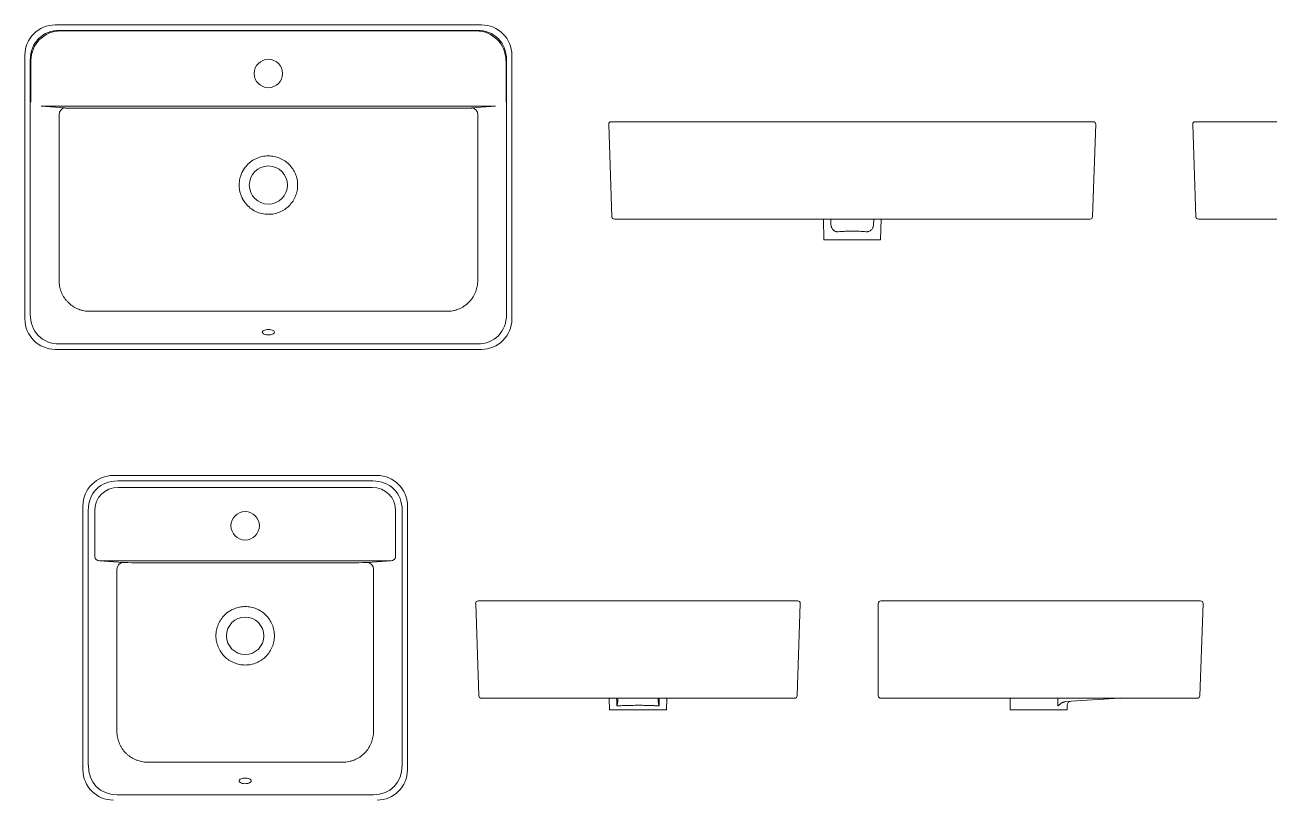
# Model space of a CAD drawing. Header units: millimetres. Extents: x 1778 to 2471, y 1406 to 1876.
# Drawn here: x 1971.583 to 1973.115, y 1423.381 to 1424.336 of the extents above; entities that cross this region are included whole.
import ezdxf

# ---------------------------------------------------------------- set-up
doc = ezdxf.new("R2010")
doc.units = ezdxf.units.MM
doc.layers.add('ARQ_SANITAROS', color=42, linetype='Continuous', lineweight=0)

msp = doc.modelspace()

# ---------------------------------------------------------------- linework, layer by layer
at = {"layer": 'ARQ_SANITAROS'}
for p, q in [((1972.1454, 1424.3361), (1971.6206, 1424.3361)), ((1972.1397, 1424.3294), (1971.6264, 1424.3294)), ((1971.627, 1424.3288), (1972.139, 1424.3288)), ((1971.5831, 1424.2986), (1971.5831, 1423.9738)), ((1971.5898, 1423.9797), (1971.5898, 1424.2929)), ((1971.5905, 1424.2922), (1971.5905, 1424.2411)), ((1972.1756, 1424.2922), (1972.1756, 1424.2411)), ((1972.1762, 1423.9797), (1972.1762, 1424.2929)), ((1972.1829, 1423.9738), (1972.1829, 1424.2986)), ((1972.1627, 1424.2361), (1971.6033, 1424.2361)), ((1971.6325, 1424.2338), (1971.6033, 1424.2361)), ((1972.1335, 1424.2338), (1972.1627, 1424.2361)), ((1972.3396, 1424.2168), (1972.3051, 1424.2168)), ((1972.3396, 1424.2168), (1972.8644, 1424.2168)), ((1972.8644, 1424.2168), (1972.8989, 1424.2168)), ((1973.0588, 1424.2168), (1973.0243, 1424.2168)), ((1973.3837, 1424.2168), (1973.0588, 1424.2168)), ((1972.3021, 1424.2137), (1972.3061, 1424.0997)), ((1972.9019, 1424.2137), (1972.8979, 1424.0997)), ((1973.0214, 1424.2137), (1973.0253, 1424.0997)), ((1972.3091, 1424.0968), (1972.3436, 1424.0968)), ((1972.8604, 1424.0968), (1972.3436, 1424.0968)), ((1972.5665, 1424.0968), (1972.5671, 1424.0712)), ((1972.5755, 1424.0968), (1972.5758, 1424.0898)), ((1972.6285, 1424.0968), (1972.6282, 1424.0898)), ((1972.6369, 1424.0712), (1972.6375, 1424.0968)), ((1972.8949, 1424.0968), (1972.8604, 1424.0968)), ((1973.0283, 1424.0968), (1973.0628, 1424.0968)), ((1973.0628, 1424.0968), (1973.3797, 1424.0968)), ((1972.5671, 1424.0712), (1972.6369, 1424.0712)), ((1971.6256, 1423.9431), (1972.1404, 1423.9431)), ((1971.6206, 1423.9363), (1972.1454, 1423.9363)), ((1971.6921, 1423.7811), (1972.0168, 1423.7811)), ((1972.0114, 1423.7743), (1971.6974, 1423.7743)), ((1972.0106, 1423.7662), (1971.6982, 1423.7662)), ((1971.6545, 1423.7436), (1971.6545, 1423.4187)), ((1972.0543, 1423.4187), (1972.0543, 1423.7436)), ((1971.6612, 1423.7381), (1971.6612, 1423.4242)), ((1971.6693, 1423.7373), (1971.6693, 1423.6809)), ((1972.0396, 1423.6809), (1972.0396, 1423.7373)), ((1972.0476, 1423.4242), (1972.0476, 1423.7381)), ((1972.0337, 1423.6759), (1971.6752, 1423.6759)), ((1971.6752, 1423.6759), (1971.7038, 1423.6738)), ((1972.0051, 1423.6738), (1972.0337, 1423.6759)), ((1972.1422, 1423.5095), (1972.1383, 1423.6235)), ((1972.1412, 1423.6266), (1972.1757, 1423.6266)), ((1972.1757, 1423.6266), (1972.5006, 1423.6266)), ((1972.5006, 1423.6266), (1972.535, 1423.6266)), ((1972.538, 1423.6235), (1972.5341, 1423.5095)), ((1972.6341, 1423.6236), (1972.6341, 1423.5096)), ((1972.6716, 1423.6266), (1972.6371, 1423.6266)), ((1972.9965, 1423.6266), (1972.6716, 1423.6266)), ((1973.031, 1423.6266), (1972.9965, 1423.6266)), ((1973.03, 1423.5095), (1973.034, 1423.6235)), ((1972.1797, 1423.5066), (1972.1452, 1423.5066)), ((1972.4966, 1423.5066), (1972.1797, 1423.5066)), ((1972.3028, 1423.5066), (1972.3031, 1423.4925)), ((1972.3133, 1423.5053), (1972.3136, 1423.5066)), ((1972.3168, 1423.5066), (1972.3173, 1423.5066)), ((1972.359, 1423.5066), (1972.3173, 1423.5066)), ((1972.3595, 1423.5066), (1972.359, 1423.5066)), ((1972.3731, 1423.4925), (1972.3735, 1423.5066)), ((1972.5311, 1423.5066), (1972.4966, 1423.5066)), ((1972.6371, 1423.5066), (1972.6716, 1423.5066)), ((1972.6716, 1423.5066), (1972.9925, 1423.5066)), ((1972.7966, 1423.4925), (1972.7963, 1423.5066)), ((1972.8649, 1423.5025), (1972.9313, 1423.5066)), ((1972.8667, 1423.498), (1972.8666, 1423.4925)), ((1972.9313, 1423.5066), (1972.9313, 1423.5066)), ((1972.9925, 1423.5066), (1973.027, 1423.5066)), ((1972.3031, 1423.4925), (1972.3731, 1423.4925)), ((1972.8316, 1423.4925), (1972.7966, 1423.4925)), ((1972.8666, 1423.4925), (1972.8316, 1423.4925)), ((1971.6966, 1423.3879), (1972.0123, 1423.3879))]:
    msp.add_line(p, q, dxfattribs=at)
at = {"layer": 'ARQ_SANITAROS', "flags": 128}
for points in [[(1971.883, 1423.9609), (1971.8814, 1423.9608), (1971.8799, 1423.9606), (1971.8785, 1423.9602), (1971.8773, 1423.9597), (1971.8764, 1423.9591), (1971.8758, 1423.9584), (1971.8755, 1423.9577), (1971.8756, 1423.957), (1971.876, 1423.9563), (1971.8768, 1423.9556), (1971.8779, 1423.9551), (1971.8791, 1423.9546), (1971.8806, 1423.9543), (1971.8822, 1423.9542), (1971.8838, 1423.9542), (1971.8854, 1423.9543), (1971.8869, 1423.9546), (1971.8882, 1423.9551), (1971.8892, 1423.9556), (1971.89, 1423.9563), (1971.8904, 1423.957), (1971.8905, 1423.9577), (1971.8902, 1423.9584), (1971.8896, 1423.9591), (1971.8887, 1423.9597), (1971.8875, 1423.9602), (1971.8862, 1423.9606), (1971.8846, 1423.9608), (1971.883, 1423.9609)], [(1972.3644, 1423.5066), (1972.3643, 1423.5019), (1972.3641, 1423.4972)], [(1972.8551, 1423.5066), (1972.8551, 1423.5019), (1972.8552, 1423.4972)], [(1971.8544, 1423.4014), (1971.8528, 1423.4015), (1971.8513, 1423.4018), (1971.8499, 1423.4022), (1971.8487, 1423.4027), (1971.8478, 1423.4033), (1971.8472, 1423.404), (1971.8469, 1423.4048), (1971.847, 1423.4055), (1971.8475, 1423.4063), (1971.8482, 1423.4069), (1971.8493, 1423.4075), (1971.8506, 1423.408), (1971.852, 1423.4083), (1971.8536, 1423.4084), (1971.8552, 1423.4084), (1971.8568, 1423.4083), (1971.8583, 1423.408), (1971.8596, 1423.4075), (1971.8606, 1423.4069), (1971.8614, 1423.4063), (1971.8618, 1423.4055), (1971.8619, 1423.4048), (1971.8617, 1423.404), (1971.8611, 1423.4033), (1971.8602, 1423.4027), (1971.859, 1423.4022), (1971.8576, 1423.4018), (1971.856, 1423.4015), (1971.8544, 1423.4014)]]:
    msp.add_lwpolyline(points, dxfattribs=at)
at = {"layer": 'ARQ_SANITAROS'}
for centre, radius in [((1971.883, 1424.2762), 0.0175), ((1971.883, 1424.1388), 0.0235), ((1971.8544, 1423.7191), 0.0175), ((1971.8544, 1423.5836), 0.023)]:
    msp.add_circle(centre, radius, dxfattribs=at)
for centre, radius, start, end in [((1971.633, 1424.226), 0.00781, 93.6213, 181.5011), ((1972.133, 1424.226), 0.00781, 358.4989, 86.3787), ((1972.3051, 1424.2138), 0.003, 90, 182), ((1972.8989, 1424.2138), 0.003, 358, 90), ((1973.0243, 1424.2138), 0.003, 90, 182), ((1972.3091, 1424.0998), 0.003, 182, 270), ((1972.8949, 1424.0998), 0.003, 270, 358), ((1973.0283, 1424.0998), 0.003, 182, 270), ((1971.692, 1423.7436), 0.0375, 89.9679, 180), ((1971.7043, 1423.666), 0.00778, 93.9755, 181.711), ((1972.0046, 1423.666), 0.00778, 358.289, 86.0245), ((1972.1412, 1423.6236), 0.003, 90, 182), ((1972.535, 1423.6236), 0.003, 358, 90), ((1972.6371, 1423.6236), 0.003, 90, 180), ((1973.031, 1423.6236), 0.003, 358, 90), ((1972.1452, 1423.5096), 0.003, 182, 270), ((1972.5311, 1423.5096), 0.003, 270, 358), ((1972.6371, 1423.5096), 0.003, 180, 270), ((1973.027, 1423.5096), 0.003, 270, 358), ((1972.8717, 1423.4979), 0.005, 93.5487, 179.1045), ((1972.9326, 1423.4866), 0.02, 90, 93.5487)]:
    msp.add_arc(centre, radius, start, end, dxfattribs=at)
for centre, major_axis, ratio, start_param, end_param in [((1971.6206, 1424.2986), (0.0265, -0.0265), 0.998977, 2.356803, 3.926382), ((1971.6341, 1424.2851), (-0.0341, 0.0341), 0.829041, 5.58064, 6.985731), ((1971.6328, 1424.2865), (-0.0315, 0.0315), 0.897479, 5.58064, 6.985731), ((1972.1332, 1424.2865), (0.0315, 0.0315), 0.897479, 5.58064, 6.985731), ((1972.1319, 1424.2851), (0.0341, 0.0341), 0.829041, 5.58064, 6.985731), ((1972.1454, 1424.2986), (0.0265, 0.0265), 0.998977, 5.498396, 7.067974), ((1971.6206, 1423.9739), (0.0265, 0.0265), 0.998977, 2.356803, 3.926382), ((1971.6341, 1423.9885), (0.0327, 0.0368), 0.812327, 2.389743, 3.777894), ((1972.1319, 1423.9885), (-0.0327, 0.0368), 0.812327, 2.505291, 3.893443), ((1972.1454, 1423.9739), (-0.0265, 0.0265), 0.998977, 2.356803, 3.926382), ((1971.7061, 1423.7295), (-0.0348, 0.0348), 0.81376, 5.588943, 6.977428), ((1972.0028, 1423.7295), (0.0348, 0.0348), 0.81376, 5.588943, 6.977428), ((1972.0168, 1423.7436), (0.0375, 0), 0.999488, 0, 1.570796), ((1971.7046, 1423.7309), (-0.0272, 0.0272), 0.832494, 5.588943, 6.977428), ((1972.0042, 1423.7309), (0.0272, 0.0272), 0.832494, 5.588943, 6.977428), ((1971.6754, 1423.6809), (0.00612, 0), 0.817308, 3.141593, 4.677482), ((1972.0335, 1423.6809), (0.00612, 0), 0.817308, 4.747296, 6.283185), ((1972.3181, 1423.4866), (-0.0008, 0.02), 0.020041, 6.28238, 6.344316), ((1972.3582, 1423.4866), (0.0008, 0.02), 0.020041, 6.222054, 6.283991), ((1972.3555, 1423.274), (0.0351, 1.0063), 0.00047, 1.337541, 1.341226), ((1971.6921, 1423.4187), (0.0265, 0.0265), 0.998977, 2.356803, 3.926382), ((1971.7061, 1423.4339), (0.0334, 0.0376), 0.796078, 2.398905, 3.769135), ((1972.0028, 1423.4339), (-0.0334, 0.0376), 0.796078, 2.514051, 3.88428), ((1972.0168, 1423.4187), (0.0265, -0.0265), 0.998977, 5.498396, 7.067974)]:
    msp.add_ellipse(centre, major_axis=major_axis, ratio=ratio, start_param=start_param, end_param=end_param, dxfattribs=at)
for points, knots in [([(1971.6387, 1424.2336), (1971.6383, 1424.2336), (1971.638, 1424.2336), (1971.6374, 1424.2336), (1971.637, 1424.2336), (1971.6364, 1424.2336), (1971.6361, 1424.2336), (1971.6355, 1424.2337), (1971.6353, 1424.2337), (1971.6347, 1424.2337), (1971.6345, 1424.2337), (1971.634, 1424.2337), (1971.6337, 1424.2337), (1971.6331, 1424.2337), (1971.6328, 1424.2337), (1971.6325, 1424.2338)], [0, 0, 0, 0, 0.125, 0.125, 0.25, 0.25, 0.375, 0.375, 0.5, 0.5, 0.625, 0.625, 0.75, 0.75, 1, 1, 1, 1]), ([(1971.883, 1424.2335), (1971.8626, 1424.2335), (1971.8423, 1424.2335), (1971.8015, 1424.2335), (1971.7812, 1424.2335), (1971.7557, 1424.2335), (1971.7506, 1424.2335), (1971.7404, 1424.2335), (1971.7354, 1424.2335), (1971.7201, 1424.2335), (1971.7099, 1424.2335), (1971.6946, 1424.2336), (1971.6895, 1424.2336), (1971.6794, 1424.2336), (1971.6743, 1424.2336), (1971.659, 1424.2336), (1971.6488, 1424.2336), (1971.6387, 1424.2336)], [0, 0, 0, 0, 0.25, 0.25, 0.5, 0.5, 0.5625, 0.5625, 0.625, 0.625, 0.75, 0.75, 0.8125, 0.8125, 0.875, 0.875, 1, 1, 1, 1]), ([(1971.883, 1424.2335), (1971.9034, 1424.2335), (1971.9237, 1424.2335), (1971.9645, 1424.2335), (1971.9848, 1424.2335), (1972.0103, 1424.2335), (1972.0154, 1424.2335), (1972.0256, 1424.2335), (1972.0307, 1424.2335), (1972.0459, 1424.2335), (1972.0561, 1424.2335), (1972.0714, 1424.2336), (1972.0765, 1424.2336), (1972.0866, 1424.2336), (1972.0917, 1424.2336), (1972.107, 1424.2336), (1972.1172, 1424.2336), (1972.1274, 1424.2336)], [0, 0, 0, 0, 0.25, 0.25, 0.5, 0.5, 0.5625, 0.5625, 0.625, 0.625, 0.75, 0.75, 0.8125, 0.8125, 0.875, 0.875, 1, 1, 1, 1]), ([(1972.1274, 1424.2336), (1972.1277, 1424.2336), (1972.128, 1424.2336), (1972.1287, 1424.2336), (1972.129, 1424.2336), (1972.1296, 1424.2336), (1972.1299, 1424.2336), (1972.1305, 1424.2337), (1972.1308, 1424.2337), (1972.1313, 1424.2337), (1972.1316, 1424.2337), (1972.132, 1424.2337), (1972.1323, 1424.2337), (1972.1329, 1424.2337), (1972.1332, 1424.2337), (1972.1335, 1424.2338)], [0, 0, 0, 0, 0.125, 0.125, 0.25, 0.25, 0.375, 0.375, 0.5, 0.5, 0.625, 0.625, 0.75, 0.75, 1, 1, 1, 1]), ([(1971.6252, 1424.2258), (1971.6252, 1424.1914), (1971.6252, 1424.157), (1971.6252, 1424.1055), (1971.6252, 1424.0883), (1971.6252, 1424.0625), (1971.6252, 1424.0496), (1971.6252, 1424.0367), (1971.6252, 1424.0303), (1971.6252, 1424.0281), (1971.6252, 1424.0238), (1971.6252, 1424.0217), (1971.6252, 1424.0195)], [0, 0, 0, 0, 0.5, 0.5, 0.75, 0.75, 0.875, 0.9375, 0.9375, 0.96875, 0.96875, 1, 1, 1, 1]), ([(1972.1408, 1424.2258), (1972.1408, 1424.1914), (1972.1408, 1424.157), (1972.1408, 1424.1055), (1972.1408, 1424.0883), (1972.1408, 1424.0625), (1972.1408, 1424.0496), (1972.1408, 1424.0367), (1972.1408, 1424.0303), (1972.1408, 1424.0281), (1972.1408, 1424.0238), (1972.1408, 1424.0217), (1972.1408, 1424.0195)], [0, 0, 0, 0, 0.5, 0.5, 0.75, 0.75, 0.875, 0.9375, 0.9375, 0.96875, 0.96875, 1, 1, 1, 1]), ([(1971.883, 1424.1028), (1971.8803, 1424.1028), (1971.875, 1424.1034), (1971.8673, 1424.106), (1971.8605, 1424.1103), (1971.8567, 1424.1141), (1971.8548, 1424.1164), (1971.8544, 1424.1169), (1971.8538, 1424.1177), (1971.8533, 1424.1184), (1971.8528, 1424.1192), (1971.8523, 1424.12), (1971.8518, 1424.1208), (1971.8514, 1424.1216), (1971.8511, 1424.1222), (1971.8503, 1424.1237), (1971.8492, 1424.1263), (1971.8479, 1424.1303), (1971.8472, 1424.1345), (1971.847, 1424.1373), (1971.847, 1424.1388), (1971.847, 1424.1402), (1971.8472, 1424.143), (1971.8479, 1424.1472), (1971.8492, 1424.1513), (1971.8503, 1424.1538), (1971.8511, 1424.1554), (1971.8514, 1424.1559), (1971.8518, 1424.1568), (1971.8523, 1424.1576), (1971.8528, 1424.1584), (1971.8533, 1424.1591), (1971.8539, 1424.1599), (1971.8544, 1424.1607), (1971.8548, 1424.1612), (1971.8567, 1424.1635), (1971.8605, 1424.1672), (1971.8673, 1424.1715), (1971.875, 1424.1742), (1971.8803, 1424.1748), (1971.883, 1424.1748)], [0.7499634, 0.7499634, 0.7499634, 0.7499634, 0.7851728, 0.8203822, 0.8555916, 0.890801, 0.890801, 0.8951776, 0.8995543, 0.903931, 0.9083076, 0.9126843, 0.9170609, 0.9214376, 0.9258142, 0.9258142, 0.9443607, 0.9629071, 0.9814536, 1, 1, 1, 1.0185525, 1.037105, 1.0556575, 1.07421, 1.07421, 1.0786277, 1.0830453, 1.087463, 1.0918807, 1.0962983, 1.100716, 1.1051336, 1.1095513, 1.1095513, 1.1446543, 1.1797574, 1.2148604, 1.2499634, 1.2499634, 1.2499634, 1.2499634]), ([(1971.883, 1424.1028), (1971.8854, 1424.1028), (1971.8877, 1424.103), (1971.8923, 1424.1039), (1971.8946, 1424.1046), (1971.899, 1424.1064), (1971.9011, 1424.1075), (1971.905, 1424.1101), (1971.9068, 1424.1116), (1971.9101, 1424.115), (1971.9116, 1424.1168), (1971.9143, 1424.1207), (1971.9154, 1424.1228), (1971.9172, 1424.1272), (1971.9179, 1424.1294), (1971.9188, 1424.134), (1971.919, 1424.1364), (1971.919, 1424.1411), (1971.9188, 1424.1435), (1971.9179, 1424.1481), (1971.9172, 1424.1504), (1971.9154, 1424.1547), (1971.9143, 1424.1568), (1971.9116, 1424.1607), (1971.9101, 1424.1625), (1971.9068, 1424.1659), (1971.905, 1424.1674), (1971.9011, 1424.17), (1971.899, 1424.1711), (1971.8946, 1424.1729), (1971.8923, 1424.1736), (1971.8877, 1424.1745), (1971.8854, 1424.1748), (1971.883, 1424.1748)], [0, 0, 0, 0, 0.0625, 0.0625, 0.125, 0.125, 0.1875, 0.1875, 0.25, 0.25, 0.3125, 0.3125, 0.375, 0.375, 0.4375, 0.4375, 0.5, 0.5, 0.5625, 0.5625, 0.625, 0.625, 0.6875, 0.6875, 0.75, 0.75, 0.8125, 0.8125, 0.875, 0.875, 0.9375, 0.9375, 1, 1, 1, 1]), ([(1972.5758, 1424.0898), (1972.5759, 1424.0892), (1972.5759, 1424.0885), (1972.5762, 1424.0876), (1972.5763, 1424.0873), (1972.5765, 1424.0867), (1972.5766, 1424.0864), (1972.577, 1424.0856), (1972.5773, 1424.0851), (1972.5779, 1424.0842), (1972.5783, 1424.0837), (1972.5789, 1424.0832), (1972.5791, 1424.083), (1972.5796, 1424.0827), (1972.5798, 1424.0825), (1972.5805, 1424.0821), (1972.581, 1424.0819), (1972.5817, 1424.0816), (1972.582, 1424.0816), (1972.5825, 1424.0815), (1972.5828, 1424.0814), (1972.5836, 1424.0813), (1972.5842, 1424.0813), (1972.5848, 1424.0813)], [0, 0, 0, 0, 0.125, 0.125, 0.1875, 0.1875, 0.25, 0.25, 0.375, 0.375, 0.5, 0.5, 0.5625, 0.5625, 0.625, 0.625, 0.75, 0.75, 0.8125, 0.8125, 0.875, 0.875, 1, 1, 1, 1]), ([(1972.6192, 1424.0813), (1972.6179, 1424.0814), (1972.6166, 1424.0815), (1972.6138, 1424.0817), (1972.6124, 1424.0818), (1972.6102, 1424.0819), (1972.6095, 1424.0819), (1972.608, 1424.0819), (1972.6073, 1424.082), (1972.605, 1424.082), (1972.6035, 1424.082), (1972.6005, 1424.082), (1972.599, 1424.082), (1972.596, 1424.0819), (1972.5946, 1424.0819), (1972.5924, 1424.0818), (1972.5916, 1424.0818), (1972.5902, 1424.0817), (1972.5895, 1424.0817), (1972.5874, 1424.0815), (1972.5861, 1424.0814), (1972.5848, 1424.0813)], [0, 0, 0, 0, 0.125, 0.125, 0.25, 0.25, 0.3125, 0.3125, 0.375, 0.375, 0.5, 0.5, 0.625, 0.625, 0.75, 0.75, 0.8125, 0.8125, 0.875, 0.875, 1, 1, 1, 1]), ([(1972.6282, 1424.0898), (1972.6281, 1424.0892), (1972.6281, 1424.0885), (1972.6278, 1424.0876), (1972.6277, 1424.0873), (1972.6275, 1424.0867), (1972.6274, 1424.0864), (1972.6271, 1424.0856), (1972.6267, 1424.0851), (1972.6261, 1424.0842), (1972.6257, 1424.0837), (1972.6251, 1424.0832), (1972.6249, 1424.083), (1972.6244, 1424.0827), (1972.6242, 1424.0825), (1972.6235, 1424.0821), (1972.623, 1424.0819), (1972.6223, 1424.0816), (1972.622, 1424.0816), (1972.6215, 1424.0815), (1972.6212, 1424.0814), (1972.6204, 1424.0813), (1972.6198, 1424.0813), (1972.6192, 1424.0813)], [0, 0, 0, 0, 0.125, 0.125, 0.1875, 0.1875, 0.25, 0.25, 0.375, 0.375, 0.5, 0.5, 0.5625, 0.5625, 0.625, 0.625, 0.75, 0.75, 0.8125, 0.8125, 0.875, 0.875, 1, 1, 1, 1]), ([(1971.6252, 1424.0195), (1971.6253, 1424.0172), (1971.6257, 1424.0149), (1971.6265, 1424.0115), (1971.6268, 1424.0104), (1971.6275, 1424.0082), (1971.6279, 1424.0071), (1971.6293, 1424.0038), (1971.6304, 1424.0018), (1971.6324, 1423.9989), (1971.6331, 1423.998), (1971.6342, 1423.9966), (1971.6346, 1423.9962), (1971.6354, 1423.9953), (1971.6358, 1423.9949), (1971.6379, 1423.9928), (1971.6396, 1423.9913), (1971.6421, 1423.9896), (1971.6426, 1423.9893), (1971.6436, 1423.9887), (1971.6441, 1423.9884), (1971.6456, 1423.9875), (1971.6467, 1423.987), (1971.6488, 1423.986), (1971.6499, 1423.9856), (1971.6515, 1423.9851), (1971.6521, 1423.9849), (1971.6532, 1423.9846), (1971.6538, 1423.9844), (1971.6567, 1423.9837), (1971.659, 1423.9834), (1971.6613, 1423.9833)], [0, 0, 0, 0, 0.125, 0.125, 0.1875, 0.1875, 0.25, 0.25, 0.375, 0.375, 0.4375, 0.4375, 0.46875, 0.46875, 0.5, 0.5, 0.625, 0.625, 0.65625, 0.65625, 0.6875, 0.6875, 0.75, 0.75, 0.8125, 0.8125, 0.84375, 0.84375, 0.875, 0.875, 1, 1, 1, 1]), ([(1972.1408, 1424.0195), (1972.1407, 1424.0172), (1972.1404, 1424.0149), (1972.1396, 1424.0115), (1972.1392, 1424.0104), (1972.1385, 1424.0082), (1972.1381, 1424.0071), (1972.1367, 1424.0038), (1972.1356, 1424.0018), (1972.1336, 1423.9989), (1972.1329, 1423.998), (1972.1318, 1423.9966), (1972.1314, 1423.9962), (1972.1306, 1423.9953), (1972.1302, 1423.9949), (1972.1282, 1423.9928), (1972.1264, 1423.9913), (1972.124, 1423.9896), (1972.1235, 1423.9893), (1972.1225, 1423.9887), (1972.122, 1423.9884), (1972.1204, 1423.9875), (1972.1194, 1423.987), (1972.1172, 1423.986), (1972.1161, 1423.9856), (1972.1145, 1423.9851), (1972.1139, 1423.9849), (1972.1128, 1423.9846), (1972.1122, 1423.9844), (1972.1094, 1423.9837), (1972.107, 1423.9834), (1972.1047, 1423.9833)], [0, 0, 0, 0, 0.125, 0.125, 0.1875, 0.1875, 0.25, 0.25, 0.375, 0.375, 0.4375, 0.4375, 0.46875, 0.46875, 0.5, 0.5, 0.625, 0.625, 0.65625, 0.65625, 0.6875, 0.6875, 0.75, 0.75, 0.8125, 0.8125, 0.84375, 0.84375, 0.875, 0.875, 1, 1, 1, 1]), ([(1971.6613, 1423.9833), (1971.6659, 1423.9833), (1971.6706, 1423.9833), (1971.6775, 1423.9834), (1971.6798, 1423.9834), (1971.6844, 1423.9834), (1971.696, 1423.9834), (1971.7075, 1423.9834), (1971.7352, 1423.9834), (1971.7537, 1423.9834), (1971.8091, 1423.9834), (1971.8461, 1423.9834), (1971.883, 1423.9834)], [0, 0, 0, 0, 0.0625, 0.0625, 0.09375, 0.09375, 0.125, 0.25, 0.25, 0.5, 0.5, 1, 1, 1, 1]), ([(1972.1047, 1423.9833), (1972.1001, 1423.9833), (1972.0955, 1423.9833), (1972.0885, 1423.9834), (1972.0862, 1423.9834), (1972.0816, 1423.9834), (1972.0701, 1423.9834), (1972.0585, 1423.9834), (1972.0308, 1423.9834), (1972.0123, 1423.9834), (1971.9569, 1423.9834), (1971.92, 1423.9834), (1971.883, 1423.9834)], [0, 0, 0, 0, 0.0625, 0.0625, 0.09375, 0.09375, 0.125, 0.25, 0.25, 0.5, 0.5, 1, 1, 1, 1]), ([(1971.6965, 1423.6658), (1971.6965, 1423.6322), (1971.6965, 1423.5985), (1971.6965, 1423.548), (1971.6965, 1423.5312), (1971.6965, 1423.506), (1971.6965, 1423.4976), (1971.6965, 1423.4849), (1971.6965, 1423.4807), (1971.6965, 1423.4744), (1971.6965, 1423.4723), (1971.6965, 1423.4681), (1971.6965, 1423.466), (1971.6965, 1423.4639)], [0, 0, 0, 0, 0.5, 0.5, 0.75, 0.75, 0.875, 0.875, 0.9375, 0.9375, 0.96875, 0.96875, 1, 1, 1, 1]), ([(1971.7038, 1423.6738), (1971.7039, 1423.6738), (1971.7043, 1423.6738), (1971.7055, 1423.6737), (1971.7075, 1423.6737), (1971.7091, 1423.6737), (1971.7099, 1423.6737)], [0, 0, 0, 0, 0.078529, 0.385748, 0.692872, 1, 1, 1, 1]), ([(1971.7099, 1423.6737), (1971.7159, 1423.6736), (1971.7219, 1423.6736), (1971.7309, 1423.6736), (1971.734, 1423.6736), (1971.74, 1423.6736), (1971.743, 1423.6736), (1971.752, 1423.6736), (1971.758, 1423.6736), (1971.7701, 1423.6736), (1971.7761, 1423.6736), (1971.7851, 1423.6736), (1971.7882, 1423.6736), (1971.7942, 1423.6736), (1971.7972, 1423.6736), (1971.8062, 1423.6736), (1971.8123, 1423.6736), (1971.8303, 1423.6736), (1971.8424, 1423.6736), (1971.8665, 1423.6736), (1971.8785, 1423.6736), (1971.8966, 1423.6736), (1971.9026, 1423.6736), (1971.9117, 1423.6736), (1971.9147, 1423.6736), (1971.9207, 1423.6736), (1971.9237, 1423.6736), (1971.9327, 1423.6736), (1971.9388, 1423.6736), (1971.9508, 1423.6736), (1971.9568, 1423.6736), (1971.9659, 1423.6736), (1971.9689, 1423.6736), (1971.9749, 1423.6736), (1971.9779, 1423.6736), (1971.987, 1423.6736), (1971.993, 1423.6736), (1971.999, 1423.6737)], [0, 0, 0, 0, 0.0625, 0.0625, 0.09375, 0.09375, 0.125, 0.125, 0.1875, 0.1875, 0.25, 0.25, 0.28125, 0.28125, 0.3125, 0.3125, 0.375, 0.375, 0.5, 0.5, 0.625, 0.625, 0.6875, 0.6875, 0.71875, 0.71875, 0.75, 0.75, 0.8125, 0.8125, 0.875, 0.875, 0.90625, 0.90625, 0.9375, 0.9375, 1, 1, 1, 1]), ([(1971.999, 1423.6737), (1971.9992, 1423.6737), (1972.0002, 1423.6737), (1972.0019, 1423.6737), (1972.0039, 1423.6737), (1972.0047, 1423.6738), (1972.0051, 1423.6738)], [0, 0, 0, 0, 0.0779099, 0.3851844, 0.6925956, 1, 1, 1, 1]), ([(1972.0124, 1423.4639), (1972.0124, 1423.466), (1972.0124, 1423.4681), (1972.0123, 1423.4723), (1972.0123, 1423.4744), (1972.0123, 1423.4807), (1972.0123, 1423.4934), (1972.0123, 1423.506), (1972.0123, 1423.5312), (1972.0123, 1423.548), (1972.0123, 1423.5985), (1972.0123, 1423.6322), (1972.0123, 1423.6658)], [0, 0, 0, 0, 0.03125, 0.03125, 0.0625, 0.0625, 0.125, 0.25, 0.25, 0.5, 0.5, 1, 1, 1, 1]), ([(1971.8904, 1423.5836), (1971.8904, 1423.586), (1971.8902, 1423.5883), (1971.8893, 1423.5929), (1971.8886, 1423.5952), (1971.8868, 1423.5996), (1971.8857, 1423.6017), (1971.8831, 1423.6056), (1971.8816, 1423.6074), (1971.8782, 1423.6107), (1971.8764, 1423.6122), (1971.8725, 1423.6149), (1971.8704, 1423.616), (1971.866, 1423.6178), (1971.8638, 1423.6185), (1971.8591, 1423.6194), (1971.8568, 1423.6196), (1971.8521, 1423.6196), (1971.8497, 1423.6194), (1971.8451, 1423.6185), (1971.8428, 1423.6178), (1971.8385, 1423.616), (1971.8364, 1423.6149), (1971.8325, 1423.6122), (1971.8306, 1423.6107), (1971.8273, 1423.6074), (1971.8258, 1423.6056), (1971.8232, 1423.6017), (1971.8221, 1423.5996), (1971.8203, 1423.5952), (1971.8196, 1423.5929), (1971.8187, 1423.5883), (1971.8184, 1423.586), (1971.8184, 1423.5813), (1971.8187, 1423.5789), (1971.8196, 1423.5743), (1971.8203, 1423.572), (1971.8221, 1423.5677), (1971.8232, 1423.5656), (1971.8258, 1423.5617), (1971.8273, 1423.5598), (1971.8306, 1423.5565), (1971.8325, 1423.555), (1971.8364, 1423.5524), (1971.8385, 1423.5513), (1971.8428, 1423.5494), (1971.8451, 1423.5488), (1971.8497, 1423.5478), (1971.8521, 1423.5476), (1971.8568, 1423.5476), (1971.8591, 1423.5478), (1971.8638, 1423.5488), (1971.866, 1423.5494), (1971.8704, 1423.5513), (1971.8725, 1423.5524), (1971.8764, 1423.555), (1971.8782, 1423.5565), (1971.8816, 1423.5598), (1971.8831, 1423.5617), (1971.8857, 1423.5656), (1971.8868, 1423.5677), (1971.8886, 1423.572), (1971.8893, 1423.5743), (1971.8902, 1423.5789), (1971.8904, 1423.5813), (1971.8904, 1423.5836)], [0, 0, 0, 0, 0.03125, 0.03125, 0.0625, 0.0625, 0.09375, 0.09375, 0.125, 0.125, 0.15625, 0.15625, 0.1875, 0.1875, 0.21875, 0.21875, 0.25, 0.25, 0.28125, 0.28125, 0.3125, 0.3125, 0.34375, 0.34375, 0.375, 0.375, 0.40625, 0.40625, 0.4375, 0.4375, 0.46875, 0.46875, 0.5, 0.5, 0.53125, 0.53125, 0.5625, 0.5625, 0.59375, 0.59375, 0.625, 0.625, 0.65625, 0.65625, 0.6875, 0.6875, 0.71875, 0.71875, 0.75, 0.75, 0.78125, 0.78125, 0.8125, 0.8125, 0.84375, 0.84375, 0.875, 0.875, 0.90625, 0.90625, 0.9375, 0.9375, 0.96875, 0.96875, 1, 1, 1, 1]), ([(1972.3122, 1423.4972), (1972.3121, 1423.4987), (1972.312, 1423.5019), (1972.3119, 1423.505), (1972.3118, 1423.5066)], [0, 0, 0, 0, 0.496143, 1, 1, 1, 1]), ([(1972.3132, 1423.503), (1972.3133, 1423.5026), (1972.3132, 1423.5021), (1972.3131, 1423.5012), (1972.313, 1423.5007), (1972.3128, 1423.4997), (1972.3127, 1423.4992), (1972.3125, 1423.4984), (1972.3125, 1423.4982), (1972.3123, 1423.4977), (1972.3122, 1423.4974), (1972.3122, 1423.4972)], [0, 0, 0, 0, 0.25, 0.25, 0.5, 0.5, 0.75, 0.75, 0.875, 0.875, 1, 1, 1, 1]), ([(1972.3641, 1423.4972), (1972.3625, 1423.4973), (1972.3607, 1423.4974), (1972.3582, 1423.4975), (1972.3577, 1423.4976), (1972.3567, 1423.4976), (1972.3561, 1423.4976), (1972.3545, 1423.4977), (1972.3535, 1423.4977), (1972.3512, 1423.4978), (1972.3501, 1423.4978), (1972.3478, 1423.4979), (1972.3466, 1423.4979), (1972.343, 1423.498), (1972.3406, 1423.498), (1972.3375, 1423.498), (1972.3369, 1423.498), (1972.3357, 1423.498), (1972.3351, 1423.498), (1972.3333, 1423.498), (1972.3321, 1423.4979), (1972.3285, 1423.4979), (1972.3262, 1423.4978), (1972.3217, 1423.4977), (1972.3196, 1423.4976), (1972.3166, 1423.4975), (1972.3157, 1423.4974), (1972.3143, 1423.4973), (1972.3139, 1423.4973), (1972.313, 1423.4972), (1972.3126, 1423.4972), (1972.3122, 1423.4972)], [0, 0, 0, 0, 0.125, 0.125, 0.15625, 0.15625, 0.1875, 0.1875, 0.25, 0.25, 0.3125, 0.3125, 0.375, 0.375, 0.5, 0.5, 0.53125, 0.53125, 0.5625, 0.5625, 0.625, 0.625, 0.75, 0.75, 0.875, 0.875, 0.9375, 0.9375, 0.96875, 0.96875, 1, 1, 1, 1]), ([(1972.3132, 1423.503), (1972.3132, 1423.5034), (1972.3132, 1423.5037), (1972.3132, 1423.5042), (1972.3132, 1423.5045), (1972.3132, 1423.505), (1972.3133, 1423.5053), (1972.3133, 1423.5053)], [0, 0, 0, 0, 0.25, 0.25, 0.5, 0.5, 1, 1, 1, 1]), ([(1972.363, 1423.503), (1972.363, 1423.5026), (1972.3631, 1423.5021), (1972.3632, 1423.5012), (1972.3632, 1423.5007), (1972.3634, 1423.4997), (1972.3636, 1423.4992), (1972.3638, 1423.4984), (1972.3638, 1423.4982), (1972.364, 1423.4977), (1972.3641, 1423.4974), (1972.3641, 1423.4972)], [0, 0, 0, 0, 0.25, 0.25, 0.5, 0.5, 0.75, 0.75, 0.875, 0.875, 1, 1, 1, 1]), ([(1972.86, 1423.5009), (1972.8595, 1423.5006), (1972.8591, 1423.5003), (1972.8582, 1423.4997), (1972.8578, 1423.4994), (1972.857, 1423.4988), (1972.8566, 1423.4985), (1972.8561, 1423.498), (1972.8559, 1423.4978), (1972.8555, 1423.4975), (1972.8553, 1423.4973), (1972.8552, 1423.4972)], [0, 0, 0, 0, 0.25, 0.25, 0.5, 0.5, 0.75, 0.75, 0.875, 0.875, 1, 1, 1, 1]), ([(1972.86, 1423.5009), (1972.8604, 1423.5012), (1972.8608, 1423.5014), (1972.8615, 1423.5017), (1972.8619, 1423.5019), (1972.8628, 1423.5021), (1972.8632, 1423.5022), (1972.864, 1423.5024), (1972.8644, 1423.5024), (1972.8649, 1423.5025)], [0, 0, 0, 0, 0.25, 0.25, 0.5, 0.5, 0.75, 0.75, 1, 1, 1, 1]), ([(1971.7322, 1423.428), (1971.7299, 1423.4281), (1971.7276, 1423.4285), (1971.7243, 1423.4293), (1971.7232, 1423.4296), (1971.7215, 1423.4302), (1971.721, 1423.4304), (1971.7199, 1423.4308), (1971.7193, 1423.431), (1971.7167, 1423.4322), (1971.7147, 1423.4333), (1971.7123, 1423.435), (1971.7119, 1423.4353), (1971.7109, 1423.436), (1971.7105, 1423.4364), (1971.7091, 1423.4375), (1971.7083, 1423.4383), (1971.7058, 1423.4407), (1971.7044, 1423.4425), (1971.7027, 1423.4449), (1971.7024, 1423.4454), (1971.7018, 1423.4464), (1971.7015, 1423.4469), (1971.7007, 1423.4484), (1971.7002, 1423.4495), (1971.6993, 1423.4516), (1971.6989, 1423.4526), (1971.6983, 1423.4543), (1971.6981, 1423.4548), (1971.6978, 1423.456), (1971.6977, 1423.4565), (1971.697, 1423.4593), (1971.6967, 1423.4616), (1971.6965, 1423.4639)], [0, 0, 0, 0, 0.125, 0.125, 0.1875, 0.1875, 0.21875, 0.21875, 0.25, 0.25, 0.375, 0.375, 0.40625, 0.40625, 0.4375, 0.4375, 0.5, 0.5, 0.625, 0.625, 0.65625, 0.65625, 0.6875, 0.6875, 0.75, 0.75, 0.8125, 0.8125, 0.84375, 0.84375, 0.875, 0.875, 1, 1, 1, 1]), ([(1972.0124, 1423.4639), (1972.0122, 1423.4616), (1972.0119, 1423.4593), (1972.0111, 1423.456), (1972.0108, 1423.4549), (1972.01, 1423.4527), (1972.0096, 1423.4516), (1972.0082, 1423.4484), (1972.0071, 1423.4464), (1972.0052, 1423.4435), (1972.0045, 1423.4426), (1972.0034, 1423.4413), (1972.003, 1423.4408), (1972.0022, 1423.44), (1972.0018, 1423.4395), (1971.9998, 1423.4375), (1971.998, 1423.436), (1971.9957, 1423.4343), (1971.9952, 1423.434), (1971.9942, 1423.4334), (1971.9937, 1423.4331), (1971.9922, 1423.4323), (1971.9911, 1423.4317), (1971.989, 1423.4308), (1971.988, 1423.4304), (1971.9863, 1423.4298), (1971.9858, 1423.4296), (1971.9847, 1423.4293), (1971.9841, 1423.4292), (1971.9813, 1423.4285), (1971.979, 1423.4281), (1971.9767, 1423.428)], [0, 0, 0, 0, 0.125, 0.125, 0.1875, 0.1875, 0.25, 0.25, 0.375, 0.375, 0.4375, 0.4375, 0.46875, 0.46875, 0.5, 0.5, 0.625, 0.625, 0.65625, 0.65625, 0.6875, 0.6875, 0.75, 0.75, 0.8125, 0.8125, 0.84375, 0.84375, 0.875, 0.875, 1, 1, 1, 1]), ([(1971.9767, 1423.428), (1971.9741, 1423.428), (1971.9716, 1423.428), (1971.9665, 1423.428), (1971.9639, 1423.428), (1971.9563, 1423.428), (1971.9512, 1423.428), (1971.9359, 1423.428), (1971.9257, 1423.428), (1971.8952, 1423.428), (1971.8544, 1423.428), (1971.8137, 1423.428), (1971.7831, 1423.428), (1971.7729, 1423.428), (1971.7577, 1423.428), (1971.7526, 1423.428), (1971.7449, 1423.428), (1971.7424, 1423.428), (1971.7373, 1423.428), (1971.7347, 1423.428), (1971.7322, 1423.428)], [0, 0, 0, 0, 0.03125, 0.03125, 0.0625, 0.0625, 0.125, 0.125, 0.25, 0.25, 0.5, 0.75, 0.75, 0.875, 0.875, 0.9375, 0.9375, 0.96875, 0.96875, 1, 1, 1, 1])]:
    msp.add_open_spline(points, degree=3, knots=knots, dxfattribs=at)

doc.saveas('drawing.dxf')
